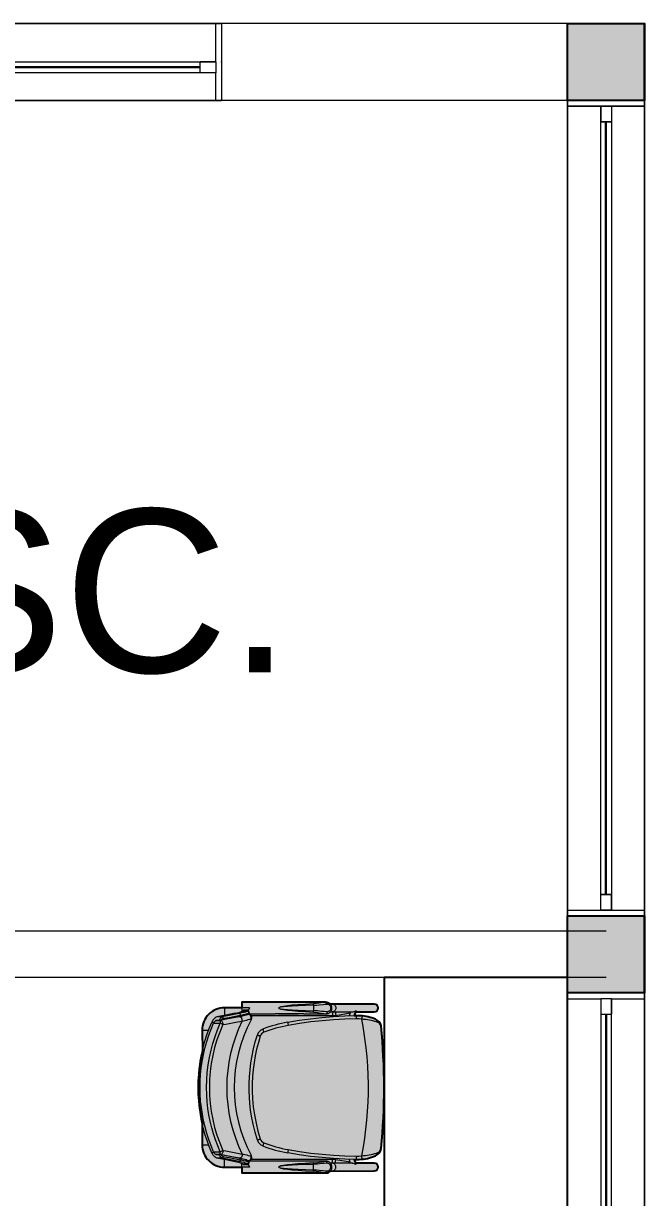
# Model space of a CAD drawing. Header units: metres. Extents: x 512 to 829, y -209 to 245.
# Drawn here: x 711.143 to 713.174, y -128.737 to -124.899 of the extents above; entities that cross this region are included whole.
import ezdxf

# ---------------------------------------------------------------- set-up
doc = ezdxf.new("R2010")
doc.units = ezdxf.units.M
doc.header["$LTSCALE"] = 0.508
doc.set_wipeout_variables(frame=1)
doc.header["$PDSIZE"] = -2
doc.layers.get('0').update_dxf_attribs({"lineweight": 15})
doc.layers.add('MB-ARQ-MOBILIÁRIO 02', color=2, linetype='Continuous')
doc.layers.add('MB-ARQ-MOBILIÁRIO-CADEIRAS', color=7, linetype='Continuous')
doc.layers.add('MB-ARQ-MOBILIÁRIO-CADEIRAS-02', color=7, linetype='Continuous', true_color=0x747474)
for name, color, linetype, lineweight in [('None', 7, 'Continuous', 5), ('NãoImprimir', 7, 'Continuous', 5), ('Peitoris', 2, 'Continuous', 5), ('Telhado-Princ', 7, 'Continuous', 5)]:
    doc.layers.add(name, color=color, linetype=linetype, lineweight=lineweight)
doc.styles.add('Arial', font='arial.ttf')

# ---------------------------------------------------------------- blocks, each defined once
blk = doc.blocks.new('Grupo-4282')
at = {"color": 7, "linetype": 'Continuous', "lineweight": 5}
for points in [[(-1.325, 0.125), (-1.30595, 0.125), (-1.30595, -0.125), (-1.325, -0.125)], [(1.30595, 0.125), (1.325, 0.125), (1.325, -0.125), (1.30595, -0.125)]]:
    blk.add_wipeout(points, dxfattribs=at).dxf.layer = 'None'
at = {"layer": 'None', "color": 7, "linetype": 'Continuous', "lineweight": 5}
for points in [[(-1.325, 0.125), (-1.30595, 0.125), (-1.30595, -0.125), (-1.325, -0.125)], [(1.30595, 0.125), (1.325, 0.125), (1.325, -0.125), (1.30595, -0.125)]]:
    blk.add_lwpolyline(points, close=True, dxfattribs=at)
blk = doc.blocks.new('Grupo-4283')
at = {"layer": 'None', "color": 7}
blk.add_blockref('Grupo-4282', (0, 0), dxfattribs=at)
at = {"layer": 'None', "color": 7, "linetype": 'Continuous', "lineweight": 5}
for p, q in [((-1.325, 0.125), (-1.30595, 0.125)), ((-1.30595, 0.125), (-1.30595, -0.125)), ((1.325, 0.125), (1.30595, 0.125)), ((1.30595, 0.125), (1.30595, -0.125)), ((-1.325, -0.125), (-1.30595, -0.125)), ((1.325, -0.125), (1.30595, -0.125))]:
    blk.add_line(p, q, dxfattribs=at)
blk = doc.blocks.new('Grupo-4284')
at = {"layer": 'None', "color": 7, "linetype": 'Continuous', "lineweight": 5}
for p, q in [((-1.3059, 0.0175), (-1.3059, -0.0175)), ((1.3059, 0.0175), (1.3059, -0.0175))]:
    blk.add_line(p, q, dxfattribs=at)
blk = doc.blocks.new('Grupo-4285')
at = {"color": 7, "linetype": 'Continuous', "lineweight": 5}
for points in [[(-1.3059, 0.0175), (-1.2551, 0.0175), (-1.2551, -0.0175), (-1.3059, -0.0175)], [(1.2551, 0.0175), (1.3059, 0.0175), (1.3059, -0.0175), (1.2551, -0.0175)]]:
    blk.add_wipeout(points, dxfattribs=at).dxf.layer = 'None'
at = {"layer": 'None', "color": 7, "linetype": 'Continuous', "lineweight": 5}
for points in [[(-1.3059, 0.0175), (-1.2551, 0.0175), (-1.2551, -0.0175), (-1.3059, -0.0175)], [(1.2551, 0.0175), (1.3059, 0.0175), (1.3059, -0.0175), (1.2551, -0.0175)]]:
    blk.add_lwpolyline(points, close=True, dxfattribs=at)
blk = doc.blocks.new('Grupo-4286')
at = {"layer": 'None', "color": 7}
blk.add_blockref('Grupo-4284', (0, 0), dxfattribs=at)
at = {"color": 7, "linetype": 'Continuous', "lineweight": 5}
blk.add_wipeout([(-1.2551, 0.0175), (1.2551, 0.0175), (1.2551, -0.0175), (-1.2551, -0.0175)], dxfattribs=at).dxf.layer = 'None'
at = {"layer": 'None', "color": 7, "linetype": 'Continuous', "lineweight": 5}
blk.add_lwpolyline([(-1.2551, 0.0175), (1.2551, 0.0175), (1.2551, -0.0175), (-1.2551, -0.0175)], close=True, dxfattribs=at)
at = {"layer": 'None', "color": 7}
blk.add_blockref('Grupo-4285', (0, 0), dxfattribs=at)
at = {"layer": 'None', "color": 7, "linetype": 'Continuous', "lineweight": 5}
for p, q in [((-1.3059, 0.0175), (-1.2551, 0.0175)), ((-1.2551, 0.0175), (-1.2551, -0.0175)), ((1.3059, 0.0175), (1.2551, 0.0175)), ((1.2551, 0.0175), (1.2551, -0.0175)), ((-1.3059, -0.0175), (-1.2551, -0.0175)), ((1.3059, -0.0175), (1.2551, -0.0175))]:
    blk.add_line(p, q, dxfattribs=at)
blk = doc.blocks.new('Grupo-4287')
at = {"color": 7, "linetype": 'Continuous', "lineweight": 9}
blk.add_wipeout([(-1.25515, 0.000635), (1.25515, 0.000635), (1.25515, -0.000635), (-1.25515, -0.000635)], dxfattribs=at).dxf.layer = 'None'
blk = doc.blocks.new('Grupo-4288')
at = {"layer": 'None', "color": 7}
blk.add_blockref('Grupo-4287', (0, 0), dxfattribs=at)
at = {"layer": 'None', "color": 7, "linetype": 'Continuous', "lineweight": 25}
for p, q in [((-1.25515, 0.000635), (1.25515, 0.000635)), ((-1.25515, -0.000635), (1.25515, -0.000635))]:
    blk.add_line(p, q, dxfattribs=at)
blk = doc.blocks.new('Grupo-4289')
at = {"layer": 'None', "color": 7, "linetype": 'Continuous', "lineweight": 20}
for p, q in [((1.325, 0.125), (-1.325, 0.125)), ((1.325, -0.125), (-1.325, -0.125))]:
    blk.add_line(p, q, dxfattribs=at)
blk = doc.blocks.new('Window (2D)-368')
at = {"color": 7, "linetype": 'Continuous', "lineweight": 5}
blk.add_wipeout([(-1.325, 0.125), (1.325, 0.125), (1.325, -0.125), (-1.325, -0.125)], dxfattribs=at).dxf.layer = 'None'
at = {"layer": 'None', "color": 7}
blk.add_blockref('Grupo-4283', (0, 0), dxfattribs=at)
at = {"layer": 'None', "color": 7, "linetype": 'Continuous', "lineweight": 5}
for p, q in [((-1.325, 0.125), (1.325, 0.125)), ((-1.325, -0.125), (1.325, -0.125))]:
    blk.add_line(p, q, dxfattribs=at)
at = {"layer": 'NãoImprimir', "linetype": 'Continuous'}
for p in [(-1.325, 0), (1.325, 0)]:
    blk.add_point(p, dxfattribs=at)
at = {"layer": 'Peitoris'}
blk.add_blockref('Grupo-4286', (0, 0), dxfattribs=at)
blk.add_blockref('Grupo-4288', (0, 0), dxfattribs=at)
at = {"layer": 'Telhado-Princ'}
blk.add_blockref('Grupo-4289', (0, 0), dxfattribs=at)
blk = doc.blocks.new('Grupo-4290')
at = {"color": 7, "linetype": 'Continuous', "lineweight": 5}
for points in [[(-1.325, 0.125), (-1.30595, 0.125), (-1.30595, -0.125), (-1.325, -0.125)], [(1.30595, 0.125), (1.325, 0.125), (1.325, -0.125), (1.30595, -0.125)]]:
    blk.add_wipeout(points, dxfattribs=at).dxf.layer = 'None'
at = {"layer": 'None', "color": 7, "linetype": 'Continuous', "lineweight": 5}
for points in [[(-1.325, 0.125), (-1.30595, 0.125), (-1.30595, -0.125), (-1.325, -0.125)], [(1.30595, 0.125), (1.325, 0.125), (1.325, -0.125), (1.30595, -0.125)]]:
    blk.add_lwpolyline(points, close=True, dxfattribs=at)
blk = doc.blocks.new('Grupo-4291')
at = {"layer": 'None', "color": 7}
blk.add_blockref('Grupo-4290', (0, 0), dxfattribs=at)
at = {"layer": 'None', "color": 7, "linetype": 'Continuous', "lineweight": 5}
for p, q in [((-1.325, 0.125), (-1.30595, 0.125)), ((-1.30595, 0.125), (-1.30595, -0.125)), ((1.325, 0.125), (1.30595, 0.125)), ((1.30595, 0.125), (1.30595, -0.125)), ((-1.325, -0.125), (-1.30595, -0.125)), ((1.325, -0.125), (1.30595, -0.125))]:
    blk.add_line(p, q, dxfattribs=at)
blk = doc.blocks.new('Grupo-4292')
at = {"layer": 'None', "color": 7, "linetype": 'Continuous', "lineweight": 5}
for p, q in [((-1.3059, 0.0175), (-1.3059, -0.0175)), ((1.3059, 0.0175), (1.3059, -0.0175))]:
    blk.add_line(p, q, dxfattribs=at)
blk = doc.blocks.new('Grupo-4293')
at = {"color": 7, "linetype": 'Continuous', "lineweight": 5}
for points in [[(-1.3059, 0.0175), (-1.2551, 0.0175), (-1.2551, -0.0175), (-1.3059, -0.0175)], [(1.2551, 0.0175), (1.3059, 0.0175), (1.3059, -0.0175), (1.2551, -0.0175)]]:
    blk.add_wipeout(points, dxfattribs=at).dxf.layer = 'None'
at = {"layer": 'None', "color": 7, "linetype": 'Continuous', "lineweight": 5}
for points in [[(-1.3059, 0.0175), (-1.2551, 0.0175), (-1.2551, -0.0175), (-1.3059, -0.0175)], [(1.2551, 0.0175), (1.3059, 0.0175), (1.3059, -0.0175), (1.2551, -0.0175)]]:
    blk.add_lwpolyline(points, close=True, dxfattribs=at)
blk = doc.blocks.new('Grupo-4294')
at = {"layer": 'None', "color": 7}
blk.add_blockref('Grupo-4292', (0, 0), dxfattribs=at)
at = {"color": 7, "linetype": 'Continuous', "lineweight": 5}
blk.add_wipeout([(-1.2551, 0.0175), (1.2551, 0.0175), (1.2551, -0.0175), (-1.2551, -0.0175)], dxfattribs=at).dxf.layer = 'None'
at = {"layer": 'None', "color": 7, "linetype": 'Continuous', "lineweight": 5}
blk.add_lwpolyline([(-1.2551, 0.0175), (1.2551, 0.0175), (1.2551, -0.0175), (-1.2551, -0.0175)], close=True, dxfattribs=at)
at = {"layer": 'None', "color": 7}
blk.add_blockref('Grupo-4293', (0, 0), dxfattribs=at)
at = {"layer": 'None', "color": 7, "linetype": 'Continuous', "lineweight": 5}
for p, q in [((-1.3059, 0.0175), (-1.2551, 0.0175)), ((-1.2551, 0.0175), (-1.2551, -0.0175)), ((1.3059, 0.0175), (1.2551, 0.0175)), ((1.2551, 0.0175), (1.2551, -0.0175)), ((-1.3059, -0.0175), (-1.2551, -0.0175)), ((1.3059, -0.0175), (1.2551, -0.0175))]:
    blk.add_line(p, q, dxfattribs=at)
blk = doc.blocks.new('Grupo-4295')
at = {"color": 7, "linetype": 'Continuous', "lineweight": 9}
blk.add_wipeout([(-1.25515, 0.000635), (1.25515, 0.000635), (1.25515, -0.000635), (-1.25515, -0.000635)], dxfattribs=at).dxf.layer = 'None'
blk = doc.blocks.new('Grupo-4296')
at = {"layer": 'None', "color": 7}
blk.add_blockref('Grupo-4295', (0, 0), dxfattribs=at)
at = {"layer": 'None', "color": 7, "linetype": 'Continuous', "lineweight": 25}
for p, q in [((-1.25515, 0.000635), (1.25515, 0.000635)), ((-1.25515, -0.000635), (1.25515, -0.000635))]:
    blk.add_line(p, q, dxfattribs=at)
blk = doc.blocks.new('Grupo-4297')
at = {"layer": 'None', "color": 7, "linetype": 'Continuous', "lineweight": 20}
for p, q in [((1.325, 0.125), (-1.325, 0.125)), ((1.325, -0.125), (-1.325, -0.125))]:
    blk.add_line(p, q, dxfattribs=at)
blk = doc.blocks.new('Window (2D)-369')
at = {"color": 7, "linetype": 'Continuous', "lineweight": 5}
blk.add_wipeout([(-1.325, 0.125), (1.325, 0.125), (1.325, -0.125), (-1.325, -0.125)], dxfattribs=at).dxf.layer = 'None'
at = {"layer": 'None', "color": 7}
blk.add_blockref('Grupo-4291', (0, 0), dxfattribs=at)
at = {"layer": 'None', "color": 7, "linetype": 'Continuous', "lineweight": 5}
for p, q in [((-1.325, 0.125), (1.325, 0.125)), ((-1.325, -0.125), (1.325, -0.125))]:
    blk.add_line(p, q, dxfattribs=at)
at = {"layer": 'NãoImprimir', "linetype": 'Continuous'}
for p in [(-1.325, 0), (1.325, 0)]:
    blk.add_point(p, dxfattribs=at)
at = {"layer": 'Peitoris'}
blk.add_blockref('Grupo-4294', (0, 0), dxfattribs=at)
blk.add_blockref('Grupo-4296', (0, 0), dxfattribs=at)
at = {"layer": 'Telhado-Princ'}
blk.add_blockref('Grupo-4297', (0, 0), dxfattribs=at)
blk = doc.blocks.new('Grupo-4338')
at = {"color": 7, "linetype": 'Continuous', "lineweight": 5}
for points in [[(-0.45, 0.125), (-0.43095, 0.125), (-0.43095, -0.125), (-0.45, -0.125)], [(0.43095, 0.125), (0.45, 0.125), (0.45, -0.125), (0.43095, -0.125)]]:
    blk.add_wipeout(points, dxfattribs=at).dxf.layer = 'None'
at = {"layer": 'None', "color": 7, "linetype": 'Continuous', "lineweight": 5}
for points in [[(-0.45, 0.125), (-0.43095, 0.125), (-0.43095, -0.125), (-0.45, -0.125)], [(0.43095, 0.125), (0.45, 0.125), (0.45, -0.125), (0.43095, -0.125)]]:
    blk.add_lwpolyline(points, close=True, dxfattribs=at)
blk = doc.blocks.new('Grupo-4339')
at = {"layer": 'None', "color": 7}
blk.add_blockref('Grupo-4338', (0, 0), dxfattribs=at)
at = {"layer": 'None', "color": 7, "linetype": 'Continuous', "lineweight": 5}
for p, q in [((-0.45, 0.125), (-0.43095, 0.125)), ((-0.43095, 0.125), (-0.43095, -0.125)), ((0.45, 0.125), (0.43095, 0.125)), ((0.43095, 0.125), (0.43095, -0.125)), ((-0.45, -0.125), (-0.43095, -0.125)), ((0.45, -0.125), (0.43095, -0.125))]:
    blk.add_line(p, q, dxfattribs=at)
blk = doc.blocks.new('Grupo-4340')
at = {"layer": 'None', "color": 7, "linetype": 'Continuous', "lineweight": 5}
for p, q in [((-0.43095, 0.034925), (-0.43095, 0)), ((0.43095, 0.034925), (0.43095, 0))]:
    blk.add_line(p, q, dxfattribs=at)
blk = doc.blocks.new('Grupo-4341')
at = {"color": 7, "linetype": 'Continuous', "lineweight": 5}
for points in [[(-0.43095, 0.034925), (-0.38015, 0.034925), (-0.38015, 0), (-0.43095, 0)], [(0.38015, 0.034925), (0.43095, 0.034925), (0.43095, 0), (0.38015, 0)]]:
    blk.add_wipeout(points, dxfattribs=at).dxf.layer = 'None'
at = {"layer": 'None', "color": 7, "linetype": 'Continuous', "lineweight": 5}
for points in [[(-0.43095, 0.034925), (-0.38015, 0.034925), (-0.38015, 0), (-0.43095, 0)], [(0.38015, 0.034925), (0.43095, 0.034925), (0.43095, 0), (0.38015, 0)]]:
    blk.add_lwpolyline(points, close=True, dxfattribs=at)
blk = doc.blocks.new('Grupo-4342')
at = {"layer": 'None', "color": 7}
blk.add_blockref('Grupo-4340', (0, 0), dxfattribs=at)
at = {"color": 7, "linetype": 'Continuous', "lineweight": 5}
blk.add_wipeout([(-0.38015, 0.034925), (0.38015, 0.034925), (0.38015, 0), (-0.38015, 0)], dxfattribs=at).dxf.layer = 'None'
at = {"layer": 'None', "color": 7, "linetype": 'Continuous', "lineweight": 5}
blk.add_lwpolyline([(-0.38015, 0.034925), (0.38015, 0.034925), (0.38015, 0), (-0.38015, 0)], close=True, dxfattribs=at)
at = {"layer": 'None', "color": 7}
blk.add_blockref('Grupo-4341', (0, 0), dxfattribs=at)
at = {"layer": 'None', "color": 7, "linetype": 'Continuous', "lineweight": 5}
for p, q in [((-0.43095, 0.034925), (-0.38015, 0.034925)), ((-0.43095, 0), (-0.38015, 0)), ((-0.38015, 0.034925), (-0.38015, 0)), ((0.43095, 0.034925), (0.38015, 0.034925)), ((0.38015, 0.034925), (0.38015, 0)), ((0.43095, 0), (0.38015, 0))]:
    blk.add_line(p, q, dxfattribs=at)
blk = doc.blocks.new('Grupo-4343')
at = {"color": 7, "linetype": 'Continuous', "lineweight": 9}
blk.add_wipeout([(-0.3801, 0.0181), (0.3801, 0.0181), (0.3801, 0.0168), (-0.3801, 0.0168)], dxfattribs=at).dxf.layer = 'None'
blk = doc.blocks.new('Grupo-4344')
at = {"layer": 'None', "color": 7}
blk.add_blockref('Grupo-4343', (0, 0), dxfattribs=at)
at = {"layer": 'None', "color": 7, "linetype": 'Continuous', "lineweight": 25}
for p, q in [((-0.3801, 0.0181), (0.3801, 0.0181)), ((-0.3801, 0.0168), (0.3801, 0.0168))]:
    blk.add_line(p, q, dxfattribs=at)
blk = doc.blocks.new('Grupo-4345')
at = {"layer": 'None', "color": 7, "linetype": 'Continuous', "lineweight": 20}
for p, q in [((0.45, 0.125), (-0.45, 0.125)), ((0.45, -0.125), (-0.45, -0.125))]:
    blk.add_line(p, q, dxfattribs=at)
blk = doc.blocks.new('Window (2D)-375')
at = {"color": 7, "linetype": 'Continuous', "lineweight": 5}
blk.add_wipeout([(-0.45, 0.125), (0.45, 0.125), (0.45, -0.125), (-0.45, -0.125)], dxfattribs=at).dxf.layer = 'None'
at = {"layer": 'None', "color": 7}
blk.add_blockref('Grupo-4339', (0, 0), dxfattribs=at)
at = {"layer": 'None', "color": 7, "linetype": 'Continuous', "lineweight": 5}
for p, q in [((-0.45, 0.125), (0.45, 0.125)), ((-0.45, -0.125), (0.45, -0.125))]:
    blk.add_line(p, q, dxfattribs=at)
at = {"layer": 'NãoImprimir', "linetype": 'Continuous'}
for p in [(-0.45, 0), (0.45, 0)]:
    blk.add_point(p, dxfattribs=at)
at = {"layer": 'Peitoris'}
blk.add_blockref('Grupo-4342', (0, 0), dxfattribs=at)
blk.add_blockref('Grupo-4344', (0, 0), dxfattribs=at)
at = {"layer": 'Telhado-Princ'}
blk.add_blockref('Grupo-4345', (0, 0), dxfattribs=at)
blk = doc.blocks.new('TECTON FIXA')
h = blk.add_hatch(color=256)
edge = h.paths.add_edge_path()
edge.add_line((-0.2473, 0.0321), (-0.2473, 0.0928))
edge.add_line((-0.2473, 0.0928), (-0.2348, 0.0968))
edge.add_line((-0.2348, 0.0968), (-0.2348, 0.0817))
edge.add_arc((-0.105, 0.0817), 0.1298, 180, 204.5205)
edge.add_arc((-0.1939, 0.0412), 0.0321, 204.5205, 259.9408)
edge.add_arc((-0.002, 2.0405), 2.0405, 264.4455, 275.7159)
edge.add_arc((0.196, 0.0391), 0.0294, 280.2206, 337.5854)
edge.add_arc((0.0809, 0.0865), 0.1539, 337.5854, 356.3465)
edge.add_line((0.2344, 0.0767), (0.2348, 0.0968))
edge.add_line((0.2348, 0.0968), (0.2473, 0.0928))
edge.add_line((0.2473, 0.0928), (0.2473, 0.0321))
edge.add_arc((0.26, 0.0321), 0.0127, 180, 360)
edge.add_line((0.2727, 0.0321), (0.2726, 0.1751))
edge.add_arc((0.299, 0.1752), 0.0264, 140.266, 180.0527, ccw=False)
edge.add_line((0.2787, 0.192), (0.279, 0.4651))
edge.add_line((0.279, 0.4651), (0.26, 0.4651))
edge.add_line((0.26, 0.4651), (0.2604, 0.5221))
edge.add_arc((0.1881, 0.5226), 0.0723, 359.6453, 450.3547)
edge.add_line((0.1877, 0.5948), (0.1189, 0.5944))
edge.add_arc((0, 0.0855), 0.5226, 76.8468, 102.9792)
edge.add_line((-0.1174, 0.5948), (-0.1877, 0.5948))
edge.add_arc((-0.1877, 0.5221), 0.0727, 90, 180)
edge.add_line((-0.2604, 0.5221), (-0.26, 0.4651))
edge.add_line((-0.26, 0.4651), (-0.279, 0.4651))
edge.add_line((-0.279, 0.4651), (-0.2789, 0.1891))
edge.add_arc((-0.2605, 0.1891), 0.0185, 180.0184, 226.71)
edge.add_line((-0.2731, 0.1757), (-0.2727, 0.0321))
edge.add_arc((-0.26, 0.0321), 0.0127, 180.1644, 360)
blk.add_lwpolyline([(-0.2727, 0.0321, 1), (-0.2473, 0.0321), (-0.2473, 0.0928), (-0.2348, 0.0968), (-0.2348, 0.0817, 0.107401), (-0.2231, 0.0278, 0.246643), (-0.1995, 0.0096, 0.049216), (0.2012, 0.0101, 0.255663), (0.2231, 0.0278, 0.082044), (0.2344, 0.0767), (0.2348, 0.0968), (0.2473, 0.0928), (0.2473, 0.0321, 1), (0.2727, 0.0321), (0.2726, 0.1751, -0.175367), (0.2787, 0.192), (0.279, 0.4651), (0.26, 0.4651), (0.2604, 0.5221, 0.417845), (0.1877, 0.5948), (0.1189, 0.5944, 0.114521), (-0.1174, 0.5948), (-0.1877, 0.5948, 0.414214), (-0.2604, 0.5221), (-0.26, 0.4651), (-0.279, 0.4651), (-0.2789, 0.1891, 0.206597), (-0.2731, 0.1757), (-0.2727, 0.0321, 0.998567), (-0.2473, 0.0321), (-0.2473, 0.0928), (-0.2348, 0.0968)], format="xyb")
at = {"layer": 'MB-ARQ-MOBILIÁRIO-CADEIRAS', "linetype": 'Continuous', "lineweight": 15}
for p, q in [((-0.1174, 0.5948), (-0.1877, 0.5948)), ((-0.1877, 0.5948), (-0.1877, 0.5736)), ((0.1877, 0.5948), (0.1174, 0.5948)), ((0.1877, 0.5948), (0.1877, 0.5736)), ((-0.231, 0.5293), (-0.231, 0.5471)), ((-0.2188, 0.5499), (-0.2192, 0.5482)), ((-0.2192, 0.5482), (-0.2192, 0.5399)), ((-0.2188, 0.5356), (-0.2188, 0.5499)), ((-0.213, 0.5562), (-0.213, 0.5633)), ((-0.2098, 0.5579), (-0.2098, 0.5356)), ((0.2098, 0.5579), (0.2098, 0.5356)), ((0.213, 0.5562), (0.213, 0.5633)), ((0.2188, 0.5356), (0.2188, 0.5499)), ((0.2188, 0.5499), (0.2192, 0.5482)), ((0.2192, 0.5482), (0.2192, 0.5399)), ((0.231, 0.5293), (0.231, 0.5471)), ((-0.2604, 0.5221), (-0.2604, 0.4651)), ((-0.2604, 0.5221), (-0.2358, 0.5221)), ((-0.2188, 0.5356), (-0.2098, 0.5356)), ((0.2188, 0.5356), (0.2098, 0.5356)), ((0.2604, 0.5221), (0.2358, 0.5221)), ((0.2604, 0.4651), (0.2604, 0.5221)), ((-0.279, 0.4651), (-0.279, 0.3557)), ((-0.279, 0.4651), (-0.26, 0.4651)), ((-0.26, 0.44), (-0.26, 0.4651)), ((-0.26, 0.4651), (-0.2485, 0.4651)), ((-0.2492, 0.4633), (-0.2492, 0.447)), ((0.26, 0.4651), (0.2485, 0.4651)), ((0.2492, 0.4633), (0.2492, 0.447)), ((0.26, 0.44), (0.26, 0.4651)), ((0.279, 0.4651), (0.26, 0.4651)), ((0.279, 0.3557), (0.279, 0.4651)), ((-0.2532, 0.4441), (-0.2532, 0.4604)), ((-0.2498, 0.4455), (-0.2494, 0.4465)), ((-0.2498, 0.4455), (-0.2498, 0.4456)), ((-0.2492, 0.447), (-0.2494, 0.4466)), ((-0.2494, 0.4465), (-0.2494, 0.4466)), ((-0.241, 0.3558), (-0.241, 0.442)), ((-0.241, 0.4415), (-0.2407, 0.4416)), ((-0.24, 0.4435), (-0.24, 0.4433)), ((-0.2395, 0.4452), (-0.2395, 0.4447)), ((-0.235, 0.1685), (-0.235, 0.4342)), ((-0.2229, 0.4344), (-0.2237, 0.434)), ((-0.2229, 0.4344), (-0.2215, 0.435)), ((0.2229, 0.4344), (0.2215, 0.435)), ((0.2229, 0.4344), (0.2237, 0.434)), ((0.235, 0.4343), (0.235, 0.1685)), ((0.2395, 0.4452), (0.2395, 0.4447)), ((0.24, 0.4433), (0.24, 0.4435)), ((0.241, 0.4415), (0.2407, 0.4416)), ((0.241, 0.442), (0.241, 0.3558)), ((0.2492, 0.447), (0.2494, 0.4466)), ((0.2494, 0.4465), (0.2494, 0.4466)), ((0.2498, 0.4455), (0.2494, 0.4465)), ((0.2498, 0.4455), (0.2498, 0.4456)), ((0.2532, 0.4441), (0.2532, 0.4604)), ((-0.279, 0.3557), (-0.279, 0.3555)), ((-0.241, 0.3556), (-0.241, 0.3558)), ((0.279, 0.3557), (0.279, 0.3555)), ((-0.2787, 0.3449), (-0.2788, 0.3449)), ((-0.2412, 0.3449), (-0.2413, 0.3449)), ((0.2412, 0.3449), (0.2413, 0.3449)), ((0.2787, 0.3449), (0.2788, 0.3449)), ((-0.279, 0.2629), (-0.279, 0.1891)), ((-0.2688, 0.2306), (-0.2512, 0.2306)), ((-0.241, 0.1891), (-0.241, 0.2625)), ((0.241, 0.2625), (0.241, 0.1891)), ((0.2688, 0.2306), (0.2512, 0.2306)), ((0.279, 0.1891), (0.279, 0.2629)), ((-0.279, 0.1891), (-0.2789, 0.1891)), ((-0.2727, 0.1752), (-0.2727, 0.1691)), ((-0.2727, 0.1691), (-0.2727, 0.0321)), ((-0.2473, 0.1691), (-0.2473, 0.1751)), ((-0.2473, 0.1034), (-0.2473, 0.1691)), ((-0.2473, 0.1685), (-0.235, 0.1685)), ((-0.2473, 0.1596), (-0.2359, 0.1576)), ((-0.2442, 0.1108), (-0.2359, 0.1576)), ((-0.2411, 0.1891), (-0.241, 0.1891)), ((0.2473, 0.1685), (0.235, 0.1685)), ((0.2473, 0.1596), (0.2359, 0.1576)), ((0.2359, 0.1576), (0.2442, 0.1108)), ((0.2411, 0.1891), (0.241, 0.1891)), ((0.2473, 0.1752), (0.2473, 0.1691)), ((0.2473, 0.1691), (0.2473, 0.1034)), ((0.2727, 0.1691), (0.2727, 0.1751)), ((0.2727, 0.0321), (0.2727, 0.1691)), ((0.279, 0.1891), (0.2789, 0.1891)), ((-0.2504, 0.0918), (-0.2348, 0.0968)), ((-0.2473, 0.1097), (-0.2344, 0.1139)), ((-0.2473, 0.1096), (-0.2344, 0.1138)), ((-0.2473, 0.0321), (-0.2473, 0.0929)), ((-0.235, 0.0891), (-0.235, 0.0883)), ((0.2473, 0.1097), (0.2344, 0.1139)), ((0.2473, 0.1096), (0.2344, 0.1138)), ((0.2504, 0.0918), (0.2348, 0.0968)), ((0.235, 0.0883), (0.235, 0.0891)), ((0.2473, 0.093), (0.2473, 0.0321)), ((-0.2231, 0.0278), (-0.2231, 0.0285)), ((-0.1981, 0.0092), (-0.1981, 0.0093)), ((0.1981, 0.0092), (0.1981, 0.0093)), ((0.2231, 0.0278), (0.2231, 0.0285))]:
    blk.add_line(p, q, dxfattribs=at)
at = {"layer": 'MB-ARQ-MOBILIÁRIO-CADEIRAS', "linetype": 'Continuous', "lineweight": 15, "flags": 128}
for points in [[(-0.213, 0.5633), (-0.1931, 0.5716), (-0.1728, 0.5791), (-0.1523, 0.5857), (-0.1315, 0.5915), (-0.1098, 0.5966), (-0.0879, 0.6008), (-0.0659, 0.604), (-0.0438, 0.6063), (-0.0219, 0.6077), (0, 0.6082), (0.0216, 0.6077), (0.0432, 0.6064), (0.0648, 0.6042), (0.0862, 0.6011), (0.1081, 0.597), (0.1298, 0.5919), (0.1512, 0.586), (0.1724, 0.5792), (0.1929, 0.5717), (0.213, 0.5633)], [(-0.2098, 0.5579), (-0.1903, 0.566), (-0.1704, 0.5732), (-0.1503, 0.5797), (-0.1299, 0.5854), (-0.1087, 0.5903), (-0.0873, 0.5944), (-0.0658, 0.5976), (-0.0441, 0.5999), (-0.0221, 0.6013), (0, 0.6018), (0.0214, 0.6013), (0.0429, 0.6), (0.0642, 0.5978), (0.0854, 0.5947), (0.1071, 0.5907), (0.1286, 0.5857), (0.1499, 0.5798), (0.1709, 0.5731), (0.1905, 0.5659), (0.2098, 0.5579)], [(-0.2098, 0.5356), (-0.1906, 0.5437), (-0.1711, 0.5511), (-0.1513, 0.5576), (-0.1313, 0.5634), (-0.1104, 0.5685), (-0.0894, 0.5727), (-0.0681, 0.576), (-0.0468, 0.5785), (-0.0234, 0.5801), (0, 0.5806), (0.0246, 0.58), (0.0491, 0.5782), (0.0736, 0.5752), (0.0978, 0.5711), (0.1218, 0.5658), (0.1443, 0.5598), (0.1665, 0.5527), (0.1884, 0.5446), (0.2098, 0.5356)], [(-0.2427, 0.4875), (-0.2369, 0.5175), (-0.231, 0.5471)], [(-0.231, 0.5471), (-0.23, 0.5497), (-0.2282, 0.5524), (-0.2259, 0.5549), (-0.2231, 0.5573), (-0.2196, 0.5598), (-0.2156, 0.5621), (-0.213, 0.5633)], [(-0.231, 0.5293), (-0.2304, 0.5309), (-0.2292, 0.5326), (-0.2273, 0.5345), (-0.2247, 0.5366), (-0.2221, 0.5383), (-0.2192, 0.5399)], [(-0.2188, 0.5499), (-0.2183, 0.5512), (-0.2174, 0.5526), (-0.2163, 0.5538), (-0.2149, 0.555), (-0.2131, 0.5562), (-0.2111, 0.5573), (-0.2098, 0.5579)], [(0.2188, 0.5499), (0.2183, 0.5512), (0.2174, 0.5526), (0.2163, 0.5538), (0.2149, 0.555), (0.2131, 0.5562), (0.2111, 0.5573), (0.2098, 0.5579)], [(0.231, 0.5471), (0.23, 0.5497), (0.2282, 0.5524), (0.2259, 0.5549), (0.2231, 0.5573), (0.2196, 0.5598), (0.2156, 0.5621), (0.213, 0.5633)], [(0.231, 0.5293), (0.2304, 0.5309), (0.2292, 0.5326), (0.2273, 0.5345), (0.2247, 0.5366), (0.2221, 0.5383), (0.2192, 0.5399)], [(0.2427, 0.4875), (0.2369, 0.5175), (0.231, 0.5471)], [(-0.2419, 0.4736), (-0.2365, 0.5017), (-0.231, 0.5293)], [(-0.2256, 0.526), (-0.2263, 0.5221), (-0.2293, 0.5066), (-0.2362, 0.4704)], [(-0.2317, 0.4728), (-0.2257, 0.5037), (-0.2196, 0.5341)], [(-0.2313, 0.4728), (-0.2251, 0.5044), (-0.2188, 0.5356)], [(-0.2055, 0.5271), (-0.2075, 0.5268), (-0.2095, 0.5268), (-0.2116, 0.5272), (-0.2135, 0.528), (-0.2152, 0.5291), (-0.2166, 0.5304), (-0.2178, 0.532), (-0.2185, 0.5338), (-0.2188, 0.5356)], [(-0.2055, 0.5271), (-0.2073, 0.5176), (-0.2147, 0.4791), (-0.2174, 0.4646)], [(0.2055, 0.5271), (0.2075, 0.5268), (0.2095, 0.5268), (0.2116, 0.5272), (0.2135, 0.528), (0.2152, 0.5291), (0.2167, 0.5304), (0.2178, 0.532), (0.2185, 0.5338), (0.2188, 0.5356)], [(0.2055, 0.5271), (0.2073, 0.5176), (0.2147, 0.4791), (0.2174, 0.4646)], [(0.2313, 0.4728), (0.2251, 0.5044), (0.2188, 0.5356)], [(0.2317, 0.4728), (0.2257, 0.5037), (0.2196, 0.5341)], [(0.2256, 0.526), (0.2263, 0.5221), (0.2293, 0.5066), (0.2362, 0.4704)], [(0.2419, 0.4736), (0.2365, 0.5017), (0.231, 0.5293)], [(-0.2494, 0.4465), (-0.2481, 0.4496), (-0.2468, 0.4532), (-0.2456, 0.4574), (-0.2437, 0.4649), (-0.2419, 0.4736)], [(-0.2362, 0.4704), (-0.2369, 0.4665), (-0.2384, 0.4594), (-0.24, 0.4532), (-0.2417, 0.4476), (-0.2435, 0.4431)], [(-0.2395, 0.4452), (-0.2381, 0.4482), (-0.2368, 0.4519), (-0.2355, 0.4561), (-0.2342, 0.4611), (-0.2329, 0.4666), (-0.2317, 0.4728)], [(-0.2395, 0.4447), (-0.2381, 0.4477), (-0.2367, 0.4514), (-0.2353, 0.4557), (-0.234, 0.4608), (-0.2326, 0.4665), (-0.2313, 0.4728)], [(-0.2174, 0.4646), (-0.2192, 0.4642), (-0.2211, 0.4641), (-0.2231, 0.4643), (-0.2249, 0.4648), (-0.2266, 0.4657), (-0.2281, 0.4667), (-0.2294, 0.468), (-0.2304, 0.4695), (-0.231, 0.4711), (-0.2313, 0.4728)], [(-0.2174, 0.4646), (-0.2182, 0.4599), (-0.2191, 0.4555), (-0.2204, 0.4494), (-0.2218, 0.4441), (-0.2233, 0.4395), (-0.2248, 0.4359)], [(0.2174, 0.4646), (0.2192, 0.4642), (0.2211, 0.4641), (0.2231, 0.4643), (0.2249, 0.4648), (0.2266, 0.4657), (0.2281, 0.4667), (0.2294, 0.468), (0.2304, 0.4695), (0.231, 0.4711), (0.2313, 0.4728)], [(0.2174, 0.4646), (0.2183, 0.4599), (0.2191, 0.4555), (0.2204, 0.4494), (0.2218, 0.4441), (0.2233, 0.4395), (0.2248, 0.4359)], [(0.2395, 0.4447), (0.2381, 0.4477), (0.2367, 0.4514), (0.2353, 0.4557), (0.234, 0.4608), (0.2326, 0.4665), (0.2313, 0.4728)], [(0.2395, 0.4452), (0.2381, 0.4482), (0.2368, 0.4519), (0.2355, 0.4561), (0.2342, 0.4611), (0.2329, 0.4666), (0.2317, 0.4728)], [(0.2362, 0.4704), (0.237, 0.4665), (0.2384, 0.4594), (0.24, 0.4532), (0.2417, 0.4476), (0.2435, 0.4431)], [(0.2494, 0.4465), (0.2481, 0.4496), (0.2468, 0.4532), (0.2456, 0.4574), (0.2437, 0.4649), (0.2419, 0.4736)], [(-0.2494, 0.4466), (-0.2496, 0.4462), (-0.2498, 0.4456)], [(-0.2435, 0.4431), (-0.2439, 0.442), (-0.244, 0.4412)], [(-0.244, 0.4412), (-0.2428, 0.4417), (-0.2417, 0.442), (-0.2411, 0.4421), (-0.241, 0.442)], [(-0.24, 0.4433), (-0.2399, 0.4437), (-0.2395, 0.4447)], [(-0.24, 0.4433), (-0.24, 0.4429), (-0.2398, 0.4414), (-0.2394, 0.4398), (-0.2388, 0.4383), (-0.2379, 0.4368), (-0.2366, 0.4355), (-0.2352, 0.4344), (-0.2338, 0.4336), (-0.2323, 0.4331), (-0.2309, 0.4328), (-0.2295, 0.4327), (-0.2283, 0.4327), (-0.2272, 0.4329), (-0.2261, 0.4332), (-0.225, 0.4335), (-0.2237, 0.434), (-0.2237, 0.434)], [(-0.2248, 0.4359), (-0.2252, 0.435), (-0.2253, 0.4344), (-0.225, 0.434), (-0.2244, 0.4339), (-0.2229, 0.4344)], [(-0.2237, 0.434), (-0.2228, 0.4344), (-0.2215, 0.4351)], [(-0.1722, 0.4145), (-0.1462, 0.4221), (-0.1199, 0.4285), (-0.0933, 0.4336), (-0.0728, 0.4366), (-0.0521, 0.4389), (-0.0314, 0.4405), (-0.0106, 0.4412), (0.0122, 0.4412), (0.0351, 0.4402), (0.0579, 0.4384), (0.0806, 0.4356), (0.1038, 0.4317), (0.1269, 0.4269), (0.1497, 0.4212), (0.1722, 0.4145)], [(0.1683, 0.4049), (0.1469, 0.4113), (0.1253, 0.4168), (0.1034, 0.4215), (0.0814, 0.4252), (0.0586, 0.4282), (0.0356, 0.4301), (0.0126, 0.4312), (-0.0104, 0.4312), (-0.0369, 0.4301), (-0.0633, 0.4277), (-0.0895, 0.424), (-0.1161, 0.4189), (-0.1424, 0.4126), (-0.1683, 0.4049)], [(0.2216, 0.4351), (0.2224, 0.4346), (0.2237, 0.434)], [(0.2248, 0.4359), (0.2252, 0.435), (0.2253, 0.4344), (0.225, 0.434), (0.2244, 0.4339), (0.2229, 0.4344)], [(0.2237, 0.434), (0.2249, 0.4335), (0.226, 0.4332), (0.2272, 0.4329), (0.2284, 0.4327), (0.2297, 0.4327), (0.2311, 0.4328), (0.2326, 0.4332), (0.2342, 0.4338), (0.2356, 0.4346), (0.2369, 0.4357), (0.2381, 0.4371), (0.2389, 0.4386), (0.2395, 0.4401), (0.2399, 0.4416), (0.24, 0.4431), (0.24, 0.4433)], [(0.24, 0.4433), (0.2399, 0.4437), (0.2395, 0.4447)], [(0.244, 0.4412), (0.2428, 0.4417), (0.2417, 0.442), (0.2411, 0.4421), (0.241, 0.442)], [(0.2435, 0.4431), (0.2439, 0.442), (0.244, 0.4412)], [(0.2494, 0.4466), (0.2496, 0.4462), (0.2498, 0.4456)], [(-0.1722, 0.4145), (-0.172, 0.4144), (-0.1717, 0.4139), (-0.1713, 0.413), (-0.1708, 0.4118), (-0.1702, 0.4104), (-0.1696, 0.4087), (-0.1689, 0.4068), (-0.1683, 0.4049)], [(0.1722, 0.4145), (0.172, 0.4144), (0.1717, 0.4139), (0.1713, 0.413), (0.1708, 0.4118), (0.1702, 0.4104), (0.1696, 0.4087), (0.1689, 0.4068), (0.1683, 0.4049)], [(-0.279, 0.3555), (-0.279, 0.3541), (-0.2789, 0.351), (-0.2788, 0.348), (-0.2788, 0.3452), (-0.2788, 0.3449)], [(-0.279, 0.3555), (-0.279, 0.354), (-0.2789, 0.3511), (-0.2787, 0.3479), (-0.2787, 0.3461), (-0.2787, 0.3449)], [(-0.2413, 0.3449), (-0.2413, 0.3481), (-0.2411, 0.3513), (-0.241, 0.3539), (-0.241, 0.3556)], [(-0.2412, 0.3449), (-0.2412, 0.347), (-0.2411, 0.3498), (-0.241, 0.3526), (-0.241, 0.3556)], [(0.2413, 0.3449), (0.2413, 0.3481), (0.2411, 0.3513), (0.241, 0.3539), (0.241, 0.3558)], [(0.279, 0.3555), (0.279, 0.354), (0.2789, 0.3511), (0.2787, 0.3479), (0.2787, 0.3461), (0.2787, 0.3449)], [(0.2788, 0.3449), (0.2788, 0.3462), (0.2789, 0.3489), (0.2789, 0.3518), (0.279, 0.3548), (0.279, 0.3555)], [(-0.2788, 0.3449), (-0.2789, 0.3234), (-0.2789, 0.2973), (-0.279, 0.2795)], [(-0.2787, 0.3449), (-0.2788, 0.3197), (-0.2789, 0.2945), (-0.279, 0.2795)], [(-0.241, 0.2808), (-0.2411, 0.2897), (-0.2412, 0.315), (-0.2413, 0.3449)], [(-0.241, 0.2808), (-0.2411, 0.3058), (-0.2412, 0.332), (-0.2412, 0.3449)], [(-0.235, 0.0909), (-0.234, 0.1283), (-0.2321, 0.1657), (-0.2291, 0.203), (-0.225, 0.2405), (-0.2199, 0.2778), (-0.2138, 0.315)], [(-0.2031, 0.3133), (-0.2091, 0.2767), (-0.2141, 0.24), (-0.2181, 0.2031), (-0.2212, 0.1658), (-0.2232, 0.1285), (-0.2242, 0.0912)], [(0.2242, 0.0912), (0.2232, 0.1283), (0.2212, 0.1653), (0.2182, 0.2023), (0.2142, 0.2394), (0.2091, 0.2765), (0.2031, 0.3133)], [(0.2138, 0.315), (0.2199, 0.2781), (0.225, 0.241), (0.229, 0.2038), (0.232, 0.1662), (0.234, 0.1286), (0.235, 0.0909)], [(0.2412, 0.3449), (0.2412, 0.3307), (0.2411, 0.3046), (0.241, 0.2806)], [(0.241, 0.2806), (0.2411, 0.2897), (0.2412, 0.315), (0.2413, 0.3449)], [(0.2787, 0.3449), (0.2788, 0.3197), (0.2789, 0.2945), (0.279, 0.2794)], [(0.279, 0.2794), (0.279, 0.2936), (0.2789, 0.3197), (0.2788, 0.3449)], [(-0.279, 0.2795), (-0.279, 0.2693), (-0.279, 0.2629)], [(-0.241, 0.2625), (-0.241, 0.2645), (-0.241, 0.2808)], [(0.241, 0.2625), (0.241, 0.2645), (0.241, 0.2806)], [(0.279, 0.2794), (0.279, 0.2693), (0.279, 0.2629)], [(-0.2789, 0.1891), (-0.2784, 0.195), (-0.2776, 0.201), (-0.2765, 0.2072), (-0.2754, 0.2136), (-0.2741, 0.2221), (-0.2733, 0.2308)], [(-0.2688, 0.2306), (-0.2693, 0.2216), (-0.2702, 0.2126), (-0.2716, 0.1997), (-0.2722, 0.1933), (-0.2725, 0.187)], [(-0.2475, 0.187), (-0.248, 0.1956), (-0.2489, 0.2044), (-0.2503, 0.2174), (-0.2508, 0.224), (-0.2512, 0.2306)], [(-0.2467, 0.2308), (-0.2462, 0.2245), (-0.2454, 0.2182), (-0.2443, 0.212), (-0.2432, 0.2058), (-0.2419, 0.1974), (-0.2411, 0.1891)], [(0.2467, 0.2308), (0.2462, 0.2245), (0.2454, 0.2182), (0.2443, 0.212), (0.2432, 0.2058), (0.2419, 0.1974), (0.2411, 0.1891)], [(0.2475, 0.187), (0.248, 0.1956), (0.2489, 0.2044), (0.2503, 0.2174), (0.2508, 0.224), (0.2512, 0.2306)], [(0.2688, 0.2306), (0.2693, 0.2216), (0.2702, 0.2126), (0.2716, 0.1997), (0.2722, 0.1933), (0.2725, 0.187)], [(0.2789, 0.1891), (0.2784, 0.195), (0.2776, 0.201), (0.2765, 0.2072), (0.2754, 0.2136), (0.2741, 0.2221), (0.2733, 0.2308)], [(-0.2789, 0.1891), (-0.2787, 0.1887), (-0.2783, 0.1883), (-0.2776, 0.188), (-0.2769, 0.1877), (-0.2759, 0.1874), (-0.2749, 0.1872), (-0.2737, 0.1871), (-0.2725, 0.187)], [(-0.2782, 0.184), (-0.2787, 0.186), (-0.2789, 0.1891)], [(-0.2783, 0.184), (-0.2778, 0.1824), (-0.2768, 0.1803), (-0.2755, 0.1783), (-0.274, 0.1765), (-0.2722, 0.1749), (-0.2703, 0.1735), (-0.2682, 0.1724), (-0.2659, 0.1715), (-0.2635, 0.171), (-0.2611, 0.1707), (-0.2586, 0.1707), (-0.2562, 0.171), (-0.2538, 0.1716), (-0.2515, 0.1725), (-0.2494, 0.1737), (-0.2474, 0.1752), (-0.2457, 0.1768), (-0.2442, 0.1787), (-0.243, 0.1807), (-0.242, 0.1829), (-0.2417, 0.1841)], [(-0.2727, 0.1691), (-0.2726, 0.1676), (-0.2721, 0.1658), (-0.2713, 0.164), (-0.2702, 0.1624), (-0.2688, 0.1609), (-0.2671, 0.1597), (-0.2652, 0.1588), (-0.2632, 0.1582), (-0.2611, 0.1579), (-0.2589, 0.1579), (-0.2568, 0.1582), (-0.2548, 0.1588), (-0.2529, 0.1597), (-0.2512, 0.1609), (-0.2498, 0.1624), (-0.2487, 0.164), (-0.2479, 0.1658), (-0.2474, 0.1676), (-0.2473, 0.1691)], [(-0.2725, 0.187), (-0.2724, 0.1848), (-0.2719, 0.1828), (-0.2711, 0.1809), (-0.27, 0.1792), (-0.2686, 0.1777), (-0.267, 0.1764), (-0.2651, 0.1754), (-0.2631, 0.1748), (-0.2611, 0.1744), (-0.2589, 0.1744), (-0.2569, 0.1748), (-0.2549, 0.1754), (-0.253, 0.1764), (-0.2514, 0.1777), (-0.25, 0.1792), (-0.2488, 0.181), (-0.248, 0.1829), (-0.2476, 0.1849), (-0.2475, 0.187)], [(-0.2475, 0.187), (-0.2463, 0.1871), (-0.2451, 0.1872), (-0.2441, 0.1874), (-0.2431, 0.1877), (-0.2423, 0.188), (-0.2417, 0.1883), (-0.2413, 0.1887), (-0.2411, 0.1891)], [(-0.2411, 0.1891), (-0.2413, 0.1861), (-0.2417, 0.1841)], [(0.2475, 0.187), (0.2463, 0.1871), (0.2451, 0.1872), (0.2441, 0.1874), (0.2431, 0.1877), (0.2424, 0.188), (0.2417, 0.1883), (0.2413, 0.1887), (0.2411, 0.1891)], [(0.2411, 0.1891), (0.2413, 0.1861), (0.2418, 0.184)], [(0.2417, 0.184), (0.2422, 0.1824), (0.2432, 0.1803), (0.2445, 0.1783), (0.246, 0.1765), (0.2478, 0.1749), (0.2497, 0.1735), (0.2518, 0.1724), (0.2541, 0.1715), (0.2565, 0.171), (0.2589, 0.1707), (0.2614, 0.1707), (0.2638, 0.171), (0.2662, 0.1716), (0.2685, 0.1725), (0.2706, 0.1737), (0.2726, 0.1751), (0.2743, 0.1768), (0.2758, 0.1787), (0.277, 0.1807), (0.278, 0.1829), (0.2783, 0.1841)], [(0.2727, 0.1691), (0.2726, 0.1676), (0.2721, 0.1658), (0.2713, 0.164), (0.2702, 0.1624), (0.2688, 0.1609), (0.2671, 0.1597), (0.2652, 0.1588), (0.2632, 0.1582), (0.2611, 0.1579), (0.2589, 0.1579), (0.2568, 0.1582), (0.2548, 0.1588), (0.2529, 0.1597), (0.2512, 0.1609), (0.2498, 0.1624), (0.2487, 0.164), (0.2479, 0.1658), (0.2474, 0.1676), (0.2473, 0.1691)], [(0.2725, 0.187), (0.2724, 0.1848), (0.2719, 0.1828), (0.2711, 0.1809), (0.27, 0.1792), (0.2686, 0.1777), (0.267, 0.1764), (0.2651, 0.1754), (0.2631, 0.1748), (0.2611, 0.1744), (0.2589, 0.1744), (0.2569, 0.1748), (0.2549, 0.1754), (0.253, 0.1764), (0.2514, 0.1777), (0.25, 0.1792), (0.2488, 0.181), (0.248, 0.1829), (0.2476, 0.1849), (0.2475, 0.187)], [(0.2789, 0.1891), (0.2787, 0.1887), (0.2783, 0.1883), (0.2777, 0.188), (0.2769, 0.1877), (0.2759, 0.1874), (0.2749, 0.1872), (0.2737, 0.1871), (0.2725, 0.187)], [(0.2783, 0.1841), (0.2787, 0.186), (0.2789, 0.1891)], [(-0.2473, 0.1034), (-0.2475, 0.1012), (-0.2483, 0.0981), (-0.249, 0.0963), (-0.2498, 0.0946), (-0.2506, 0.0932), (-0.2509, 0.0923), (-0.2509, 0.0919), (-0.2506, 0.0918), (-0.2504, 0.0918)], [(-0.2341, 0.072), (-0.2348, 0.0814), (-0.235, 0.0909)], [(-0.2242, 0.0912), (-0.224, 0.0822), (-0.2233, 0.0732)], [(0.2233, 0.0732), (0.224, 0.0821), (0.2242, 0.0912)], [(0.235, 0.0909), (0.2348, 0.0814), (0.2341, 0.072)], [(0.2473, 0.1034), (0.2473, 0.1034), (0.2475, 0.1012), (0.2483, 0.0981), (0.249, 0.0963), (0.2498, 0.0946), (0.2506, 0.0932), (0.2509, 0.0923), (0.2509, 0.0919), (0.2506, 0.0918), (0.2504, 0.0918)], [(-0.2341, 0.072), (-0.2339, 0.072), (-0.2332, 0.0721), (-0.2322, 0.0722), (-0.2309, 0.0723), (-0.2292, 0.0725), (-0.2274, 0.0727), (-0.2254, 0.0729), (-0.2233, 0.0732)], [(-0.2233, 0.0732), (-0.1944, 0.0679), (-0.1653, 0.0633), (-0.1361, 0.0594), (-0.1066, 0.0562), (-0.0771, 0.0538), (-0.0474, 0.0521), (-0.0181, 0.0512), (0.0113, 0.0512), (0.0407, 0.0518), (0.0703, 0.0533), (0.0998, 0.0556), (0.1292, 0.0586), (0.1528, 0.0615), (0.1764, 0.065), (0.1999, 0.0688), (0.2233, 0.0732)], [(0.2341, 0.072), (0.2339, 0.072), (0.2332, 0.0721), (0.2322, 0.0722), (0.2309, 0.0723), (0.2292, 0.0725), (0.2274, 0.0727), (0.2254, 0.0729), (0.2233, 0.0732)], [(-0.2231, 0.0285), (-0.2226, 0.0275), (-0.2218, 0.0266), (-0.2209, 0.0259), (-0.2197, 0.0253), (-0.2185, 0.0248), (-0.2171, 0.0246), (-0.2157, 0.0245), (-0.2142, 0.0246)], [(-0.2142, 0.0246), (-0.2127, 0.0209), (-0.2109, 0.0178), (-0.2088, 0.0151), (-0.2059, 0.0125), (-0.2028, 0.0107), (-0.1995, 0.0096), (-0.1984, 0.0093), (-0.1981, 0.0093), (-0.1981, 0.0093), (-0.1981, 0.0093)], [(0.1981, 0.0093), (0.167, 0.0067), (0.1358, 0.0045), (0.0895, 0.0021), (0.0432, 0.0007), (-0.0033, 0.0003), (-0.0498, 0.0008), (-0.0869, 0.002), (-0.124, 0.0038), (-0.1611, 0.0062), (-0.1981, 0.0093)], [(-0.1981, 0.0092), (-0.168, 0.0066), (-0.1379, 0.0044), (-0.1076, 0.0027), (-0.0772, 0.0014), (-0.0543, 0.0007), (-0.0314, 0.0002)], [(-0.0314, 0.0002), (0, 0), (0.0314, 0.0002)], [(0.0314, 0.0002), (0.0543, 0.0007), (0.0772, 0.0014), (0.1075, 0.0027), (0.1378, 0.0044), (0.168, 0.0066), (0.1981, 0.0092)], [(0.1981, 0.0093), (0.1981, 0.0093), (0.1981, 0.0093), (0.1984, 0.0093), (0.1995, 0.0096), (0.2028, 0.0107), (0.2059, 0.0125), (0.2088, 0.0151), (0.2109, 0.0178), (0.2127, 0.0209), (0.2142, 0.0246)], [(0.2231, 0.0285), (0.2226, 0.0275), (0.2218, 0.0266), (0.2209, 0.0259), (0.2197, 0.0253), (0.2185, 0.0248), (0.2171, 0.0246), (0.2157, 0.0245), (0.2142, 0.0246)]]:
    blk.add_lwpolyline(points, dxfattribs=at)
at = {"layer": 'MB-ARQ-MOBILIÁRIO-CADEIRAS', "linetype": 'Continuous', "lineweight": 15}
for centre, radius, start, end in [((-0.1877, 0.5221), 0.0727, 90, 180), ((0.1877, 0.5221), 0.0727, 0, 90), ((-0.2532, 0.5396), 0.034, 350.6524, 0.5406), ((0, 0.0732), 0.4983, 65.6464, 114.3536), ((0.2532, 0.5396), 0.034, 179.4594, 189.3476), ((-0.2269, 0.53), 0.00416, 188.5717, 288.717), ((-0.2102, 0.5209), 0.0162, 125.4756, 161.5012), ((0, 0.0169), 0.4977, 64.0966, 115.9034), ((-0.1511, 0.5605), 0.0638, 202.9741, 211.4804), ((0.1511, 0.5605), 0.0638, 328.5196, 337.0259), ((0.2102, 0.5209), 0.0162, 18.4988, 54.5244), ((0.2269, 0.53), 0.00416, 251.283, 351.4283), ((-0.2584, 0.4718), 0.0125, 294.6433, 317.3538), ((-0.3636, 0.5073), 0.1226, 338.9866, 350.7176), ((-0.2378, 0.4743), 0.00418, 189.2495, 291.4292), ((0, 0.0169), 0.5113, 116.9435, 117.5164), ((0, 0.0169), 0.4732, 62.0829, 117.9171), ((0, 0.0169), 0.5113, 62.4836, 63.0565), ((0.2378, 0.4743), 0.00418, 248.5708, 350.7505), ((0.3636, 0.5073), 0.1226, 189.2824, 201.0134), ((0.2584, 0.4718), 0.0125, 222.6462, 245.3567), ((-0.1961, 0.3364), 0.1217, 116.2047, 121.6837), ((0, 0.0169), 0.4965, 120.6581, 121.5751), ((-0.2612, 0.4591), 0.017, 298.1422, 314.8569), ((-0.2453, 0.4455), 0.00447, 179.2728, 287.2626), ((-0.2453, 0.4467), 0.00406, 182.2689, 297.618), ((0, 0.0169), 0.4882, 119.4361, 119.547), ((-0.2372, 0.4435), 0.00277, 143.533, 180.5237), ((-0.2293, 0.445), 0.0101, 181.9196, 296.3926), ((0.2293, 0.445), 0.0101, 243.6074, 358.0804), ((0.2372, 0.4435), 0.00277, 359.4763, 36.467), ((0, 0.0169), 0.4882, 60.453, 60.5631), ((0.2453, 0.4467), 0.00406, 242.382, 357.7311), ((0.2453, 0.4455), 0.00447, 252.7374, 0.7272), ((0.2612, 0.4591), 0.017, 225.1431, 241.8578), ((0.1961, 0.3364), 0.1217, 58.3163, 63.7953), ((0, 0.0169), 0.4965, 58.4249, 59.3419), ((0.2233, 0.2369), 0.444, 158.9059, 169.8688), ((0.2253, 0.2368), 0.4351, 158.9426, 169.8619), ((-0.163, 0.3859), 0.0299, 107.7751, 158.908), ((-0.2178, 0.3051), 0.0955, 67.1835, 73.6696), ((-0.1622, 0.386), 0.0199, 107.8621, 158.9799), ((0.1622, 0.386), 0.0199, 21.0197, 72.1383), ((0.163, 0.3859), 0.0299, 21.0921, 72.2248), ((0.2178, 0.3051), 0.0955, 106.3304, 112.8165), ((-0.2253, 0.2368), 0.4351, 10.1381, 21.0574), ((-0.2233, 0.2369), 0.444, 10.1312, 21.0941), ((0.0864, 0.3477), 0.1549, 358.9672, 2.9502), ((-0.226, 0.2016), 0.1141, 78.4183, 83.8838), ((0.226, 0.2016), 0.1141, 96.1162, 101.5817), ((-0.2642, 0.384), 0.1535, 266.5839, 268.2582), ((-0.2558, 0.384), 0.1535, 271.7418, 273.4161), ((0.2558, 0.384), 0.1535, 266.5839, 268.2582), ((0.2642, 0.384), 0.1535, 271.7418, 273.4161), ((-0.26, 0.1891), 0.019, 180, 195.191), ((-0.26, 0.1891), 0.019, 344.7874, 0), ((-0.2977, 0.1685), 0.0627, 350, 0), ((0.2977, 0.1685), 0.0627, 180, 190), ((0.26, 0.1891), 0.019, 180, 195.1712), ((0.26, 0.1891), 0.019, 344.7721, 0), ((-0.2278, 0.0248), 0.0665, 86.8761, 96.2235), ((-0.0757, 0.0881), 0.1592, 179.9392, 202.2345), ((0.0769, 0.0878), 0.1581, 337.7028, 0.1577), ((0.2278, 0.0248), 0.0665, 83.7765, 93.1239), ((-0.0703, 0.0901), 0.1647, 186.3143, 201.9491), ((-0.0042, 0.0893), 0.2197, 184.2099, 197.1245), ((0.0044, 0.0892), 0.2195, 342.8701, 355.7956), ((0.0704, 0.0901), 0.1647, 338.0486, 353.6881), ((-0.26, 0.0321), 0.0127, 180, 0), ((-0.1945, 0.04), 0.0309, 201.723, 263.2963), ((-0.1952, 0.0392), 0.0301, 202.0606, 264.6057), ((0.1945, 0.04), 0.0309, 276.7037, 338.277), ((0.1952, 0.0391), 0.0301, 275.3866, 337.9471), ((0.26, 0.0321), 0.0127, 180, 0)]:
    blk.add_arc(centre, radius, start, end, dxfattribs=at)
for centre, ratio in [((-0.26, -0.0544), 0.047572), ((-0.26, -0.0546), 0.031548), ((0.26, -0.0544), 0.047572), ((0.26, -0.0546), 0.031548)]:
    blk.add_ellipse(centre, major_axis=(0, 0.3994), ratio=ratio, start_param=5.507673, end_param=7.058698, dxfattribs=at)

msp = doc.modelspace()

# ---------------------------------------------------------------- linework, layer by layer
at = {"layer": 'None', "color": 7, "linetype": 'Continuous', "lineweight": 18}
for p, q in [((712.9227, -124.8994), (711.7915, -124.8994)), ((713.0485, -128.0176), (706.2335, -128.0176))]:
    msp.add_line(p, q, dxfattribs=at)
at = {"layer": 'None', "color": 7, "linetype": 'Continuous', "lineweight": 25}
for p, q in [((713.1742, -125.1508), (713.1742, -124.8994)), ((713.1742, -128.0679), (713.1742, -127.8165))]:
    msp.add_line(p, q, dxfattribs=at)

# ---------------------------------------------------------------- block references
at = {"layer": 'MB-ARQ-MOBILIÁRIO-CADEIRAS-02', "linetype": 'Continuous', "rotation": 90.00000000000001}
msp.add_blockref('TECTON FIXA', (712.3227, -128.3774), dxfattribs=at)

# ---------------------------------------------------------------- wipeouts: each hides what was drawn before it
at = {"color": 7, "linetype": 'Continuous', "lineweight": 5}
msp.add_wipeout([(712.9227, -127.8667), (712.9227, -125.1508), (706.2335, -125.1508), (706.2335, -127.8667)], dxfattribs=at).dxf.layer = 'None'

# ---------------------------------------------------------------- next in the draw order: linework, layer by layer
at = {"layer": 'None', "color": 7, "linetype": 'Continuous', "lineweight": 25}
for p, q in [((712.9227, -125.1508), (712.9227, -125.0502)), ((712.9227, -128.0679), (712.9227, -127.8165))]:
    msp.add_line(p, q, dxfattribs=at)
at = {"layer": 'None', "color": 7, "linetype": 'Continuous', "lineweight": 18}
msp.add_line((713.0485, -127.8667), (706.2335, -127.8667), dxfattribs=at)

# ---------------------------------------------------------------- next in the draw order: texts
at = {"layer": 'None', "color": 7, "insert": (709.5348, -126.4871), "char_height": 0.533672, "attachment_point": 2, "line_spacing_factor": 0.96736, "style": 'Arial'}
msp.add_mtext('SANIT. MASC.\\P', dxfattribs=at)

# ---------------------------------------------------------------- next in the draw order: block references
at = {"layer": 'None', "color": 7, "yscale": 1.005894640890275, "zscale": 1.005894640890275, "rotation": 90}
for name, p, xscale in [('Window (2D)-368', (713.0485, -126.4836), 1.005894640890275), ('Window (2D)-369', (713.0485, -129.4007), -1.005894640890275)]:
    msp.add_blockref(name, p, dxfattribs=dict(at, xscale=xscale))

# ---------------------------------------------------------------- next in the draw order: hatches: boundary and pattern name
at = {"layer": 'None', "linetype": 'Continuous', "lineweight": 0}
for points in [[(712.9227, -125.1508), (712.9227, -124.8994), (713.1742, -124.8994), (713.1742, -125.1508)], [(712.9227, -128.0679), (712.9227, -127.8165), (713.1742, -127.8165), (713.1742, -128.0679)]]:
    msp.add_hatch(color=255, dxfattribs=at).paths.add_polyline_path(points)

# ---------------------------------------------------------------- next in the draw order: linework, layer by layer
at = {"layer": 'MB-ARQ-MOBILIÁRIO 02'}
msp.add_lwpolyline([(712.9227, -128.0176), (712.3227, -128.0176), (712.3227, -129.6176), (712.9227, -129.6176)], close=True, dxfattribs=at)
at = {"layer": 'None', "color": 7, "linetype": 'Continuous', "lineweight": 18}
msp.add_line((712.9227, -125.1508), (711.7915, -125.1508), dxfattribs=at)
at = {"layer": 'None', "color": 7, "linetype": 'Continuous', "lineweight": 25}
for points in [[(712.9227, -125.1508), (712.9227, -124.8994), (713.1742, -124.8994), (713.1742, -125.1508)], [(712.9227, -128.0679), (712.9227, -127.8165), (713.1742, -127.8165), (713.1742, -128.0679)]]:
    msp.add_lwpolyline(points, close=True, dxfattribs=at)

# ---------------------------------------------------------------- next in the draw order: block references
at = {"layer": 'None', "color": 7, "xscale": 1.005894640890275, "yscale": 1.005894640890275, "zscale": 1.005894640890275, "rotation": 180}
msp.add_blockref('Window (2D)-375', (711.3388, -125.0251), dxfattribs=at)

doc.saveas('drawing.dxf')
